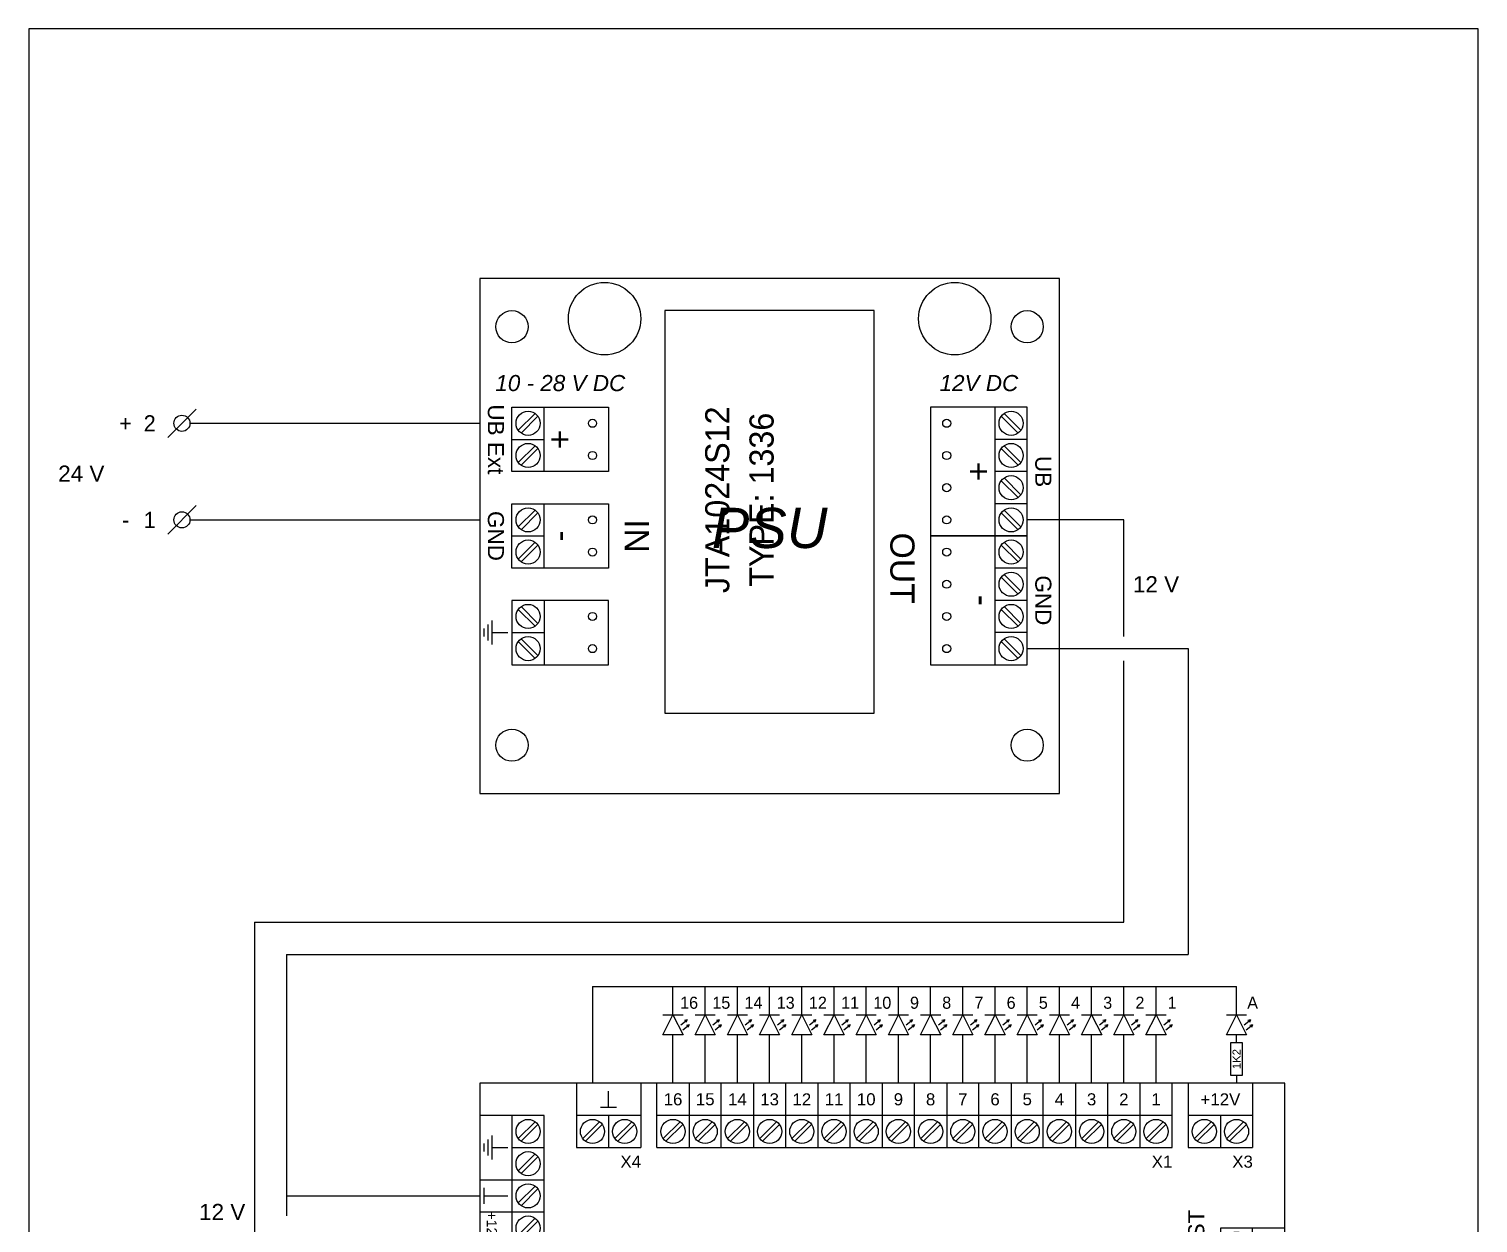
# Model space of a CAD drawing. Header units: millimetres. Extents: x -1269 to 1686, y -428 to 724.
# Drawn here: x 1276 to 1456, y 267.6 to 416 of the extents above; entities that cross this region are included whole.
import ezdxf
from ezdxf.enums import TextEntityAlignment as Align

# ---------------------------------------------------------------- set-up
doc = ezdxf.new("R2010")
doc.units = ezdxf.units.MM
doc.header["$LTSCALE"] = 0.4
for name, color, linetype in [('25', 7, 'Continuous'), ('35', 2, 'Continuous'), ('50', 3, 'Continuous'), ('ELEKTR', 7, 'Continuous'), ('REF', 40, 'Continuous'), ('TEKST', 7, 'Continuous')]:
    doc.layers.add(name, color=color, linetype=linetype)
doc.styles.add('Arial', font='arial.ttf')
doc.styles.add('Arial cursief', font='ariali.ttf')
doc.styles.add('UV55', font='Univers 55 Roman.ttf')

# ---------------------------------------------------------------- blocks, each defined once
blk = doc.blocks.new('Dr_8611')
at = {"layer": '25'}
for p, q in [((12, 68), (12, 60)), ((16, 65), (16, 67)), ((20, 68), (20, 60)), ((22, 60), (22, 68)), ((26, 68), (26, 60)), ((30, 60), (30, 68)), ((34, 68), (34, 60)), ((38, 60), (38, 68)), ((42, 68), (42, 60)), ((46, 60), (46, 68)), ((50, 68), (50, 60)), ((54, 60), (54, 68)), ((58, 68), (58, 60)), ((62, 60), (62, 68)), ((66, 68), (66, 60)), ((70, 60), (70, 68)), ((74, 68), (74, 60)), ((78, 60), (78, 68)), ((82, 68), (82, 60)), ((86, 60), (86, 68)), ((88, 68), (88, 60)), ((96, 68), (96, 60)), ((17, 65), (15, 65)), ((8, 64), (0, 64)), ((4, 64), (4, 48)), ((4.78, 61.13), (6.87, 63.22)), ((8, 48), (8, 64)), ((20, 64), (12, 64)), ((12.78, 61.13), (14.87, 63.22)), ((16, 64), (16, 60)), ((16.78, 61.13), (18.87, 63.22)), ((30, 64), (22, 64)), ((22.78, 61.13), (24.87, 63.22)), ((86, 64), (26, 64)), ((26.78, 61.13), (28.87, 63.22)), ((38, 64), (30, 64)), ((30.78, 61.13), (32.87, 63.22)), ((34.78, 61.13), (36.87, 63.22)), ((46, 64), (38, 64)), ((38.78, 61.13), (40.87, 63.22)), ((42.78, 61.13), (44.87, 63.22)), ((54, 64), (46, 64)), ((46.78, 61.13), (48.87, 63.22)), ((50.78, 61.13), (52.87, 63.22)), ((62, 64), (54, 64)), ((54.78, 61.13), (56.87, 63.22)), ((58.78, 61.13), (60.87, 63.22)), ((70, 64), (62, 64)), ((62.78, 61.13), (64.87, 63.22)), ((66.78, 61.13), (68.87, 63.22)), ((78, 64), (70, 64)), ((70.78, 61.13), (72.87, 63.22)), ((74.78, 61.13), (76.87, 63.22)), ((86, 64), (78, 64)), ((78.78, 61.13), (80.87, 63.22)), ((82.78, 61.13), (84.87, 63.22)), ((96, 64), (88, 64)), ((88.78, 61.13), (90.87, 63.22)), ((92, 64), (92, 60)), ((92.78, 61.13), (94.87, 63.22)), ((1.5, 61.5), (1.5, 58.5)), ((5.13, 60.78), (7.22, 62.87)), ((13.13, 60.78), (15.22, 62.87)), ((17.13, 60.78), (19.22, 62.87)), ((23.13, 60.78), (25.22, 62.87)), ((27.13, 60.78), (29.22, 62.87)), ((31.13, 60.78), (33.22, 62.87)), ((35.13, 60.78), (37.22, 62.87)), ((39.13, 60.78), (41.22, 62.87)), ((43.13, 60.78), (45.22, 62.87)), ((47.13, 60.78), (49.22, 62.87)), ((51.13, 60.78), (53.22, 62.87)), ((55.13, 60.78), (57.22, 62.87)), ((59.13, 60.78), (61.22, 62.87)), ((63.13, 60.78), (65.22, 62.87)), ((67.13, 60.78), (69.22, 62.87)), ((71.13, 60.78), (73.22, 62.87)), ((75.13, 60.78), (77.22, 62.87)), ((79.13, 60.78), (81.22, 62.87)), ((83.13, 60.78), (85.22, 62.87)), ((89.13, 60.78), (91.22, 62.87)), ((93.13, 60.78), (95.22, 62.87)), ((0.5, 60.5), (0.5, 59.5)), ((1, 61), (1, 59)), ((1.5, 60), (3.5, 60)), ((4, 60), (8, 60)), ((12, 60), (20, 60)), ((22, 60), (86, 60)), ((88, 60), (96, 60)), ((4.78, 57.13), (6.87, 59.22)), ((5.13, 56.78), (7.22, 58.87)), ((0, 56), (8, 56)), ((0.5, 55), (0.5, 53)), ((0.5, 54), (3.5, 54)), ((4.78, 53.13), (6.87, 55.22)), ((5.13, 52.78), (7.22, 54.87)), ((0, 52), (8, 52)), ((4.78, 49.13), (6.87, 51.22)), ((5.13, 48.78), (7.22, 50.87)), ((92, 50), (92, 42)), ((100, 50), (92, 50)), ((92.78, 47.13), (94.87, 49.22)), ((93.13, 46.78), (95.22, 48.87)), ((96, 42), (96, 50)), ((0, 48), (8, 48)), ((96, 46), (92, 46)), ((92.78, 43.13), (94.87, 45.22)), ((93.13, 42.78), (95.22, 44.87)), ((100, 42), (92, 42)), ((0, 40), (8, 40)), ((4, 24), (4, 40)), ((8, 24), (8, 40)), ((4.78, 37.13), (6.87, 39.22)), ((5.13, 36.78), (7.22, 38.87)), ((0, 36), (8, 36)), ((4.78, 33.13), (6.87, 35.22)), ((5.13, 32.78), (7.22, 34.87)), ((0, 32), (8, 32)), ((4.78, 29.13), (6.87, 31.22)), ((5.13, 28.78), (7.22, 30.87)), ((0, 28), (8, 28)), ((4.78, 25.13), (6.87, 27.22)), ((5.13, 24.78), (7.22, 26.87)), ((8, 24), (0, 24)), ((12, 8), (4, 8)), ((4, 0), (4, 8)), ((4.78, 5.13), (6.87, 7.22)), ((8, 4), (8, 8)), ((8.78, 5.13), (10.87, 7.22)), ((12, 0), (12, 8)), ((78, 8), (14, 8)), ((14, 8), (14, 0)), ((14.78, 5.13), (16.87, 7.22)), ((18, 0), (18, 8)), ((18.78, 5.13), (20.87, 7.22)), ((22, 8), (22, 0)), ((22.78, 5.13), (24.87, 7.22)), ((26, 0), (26, 8)), ((26.78, 5.13), (28.87, 7.22)), ((30, 8), (30, 0)), ((30.78, 5.13), (32.87, 7.22)), ((34, 0), (34, 8)), ((34.78, 5.13), (36.87, 7.22)), ((38, 8), (38, 0)), ((38.78, 5.13), (40.87, 7.22)), ((42, 0), (42, 8)), ((42.78, 5.13), (44.87, 7.22)), ((46, 8), (46, 0)), ((46.78, 5.13), (48.87, 7.22)), ((50, 0), (50, 8)), ((50.78, 5.13), (52.87, 7.22)), ((54, 8), (54, 0)), ((54.78, 5.13), (56.87, 7.22)), ((58, 0), (58, 8)), ((58.78, 5.13), (60.87, 7.22)), ((62, 8), (62, 0)), ((62.78, 5.13), (64.87, 7.22)), ((66, 0), (66, 8)), ((66.78, 5.13), (68.87, 7.22)), ((70, 8), (70, 0)), ((70.78, 5.13), (72.87, 7.22)), ((74, 0), (74, 8)), ((74.78, 5.13), (76.87, 7.22)), ((78, 8), (78, 0)), ((80, 0), (80, 8)), ((88, 8), (80, 8)), ((80.78, 5.13), (82.87, 7.22)), ((84, 4), (84, 8)), ((84.78, 5.13), (86.87, 7.22)), ((88, 0), (88, 8)), ((5.13, 4.78), (7.22, 6.87)), ((9.13, 4.78), (11.22, 6.87)), ((15.13, 4.78), (17.22, 6.87)), ((19.13, 4.78), (21.22, 6.87)), ((23.13, 4.78), (25.22, 6.87)), ((27.13, 4.78), (29.22, 6.87)), ((31.13, 4.78), (33.22, 6.87)), ((35.13, 4.78), (37.22, 6.87)), ((39.13, 4.78), (41.22, 6.87)), ((43.13, 4.78), (45.22, 6.87)), ((47.13, 4.78), (49.22, 6.87)), ((51.13, 4.78), (53.22, 6.87)), ((55.13, 4.78), (57.22, 6.87)), ((59.13, 4.78), (61.22, 6.87)), ((63.13, 4.78), (65.22, 6.87)), ((67.13, 4.78), (69.22, 6.87)), ((71.13, 4.78), (73.22, 6.87)), ((75.13, 4.78), (77.22, 6.87)), ((81.13, 4.78), (83.22, 6.87)), ((85.13, 4.78), (87.22, 6.87)), ((4, 4), (12, 4)), ((14, 4), (74, 4)), ((14, 4), (22, 4)), ((22, 4), (30, 4)), ((30, 4), (38, 4)), ((38, 4), (46, 4)), ((46, 4), (54, 4)), ((54, 4), (62, 4)), ((62, 4), (70, 4)), ((70, 4), (78, 4)), ((80, 4), (88, 4)), ((84, 1), (84, 3)), ((85, 1), (83, 1))]:
    blk.add_line(p, q, dxfattribs=at)
blk.add_lwpolyline([(0, 68), (0, 0), (100, 0), (100, 68)], close=True, dxfattribs=at)
for centre in [(6, 62), (14, 62), (18, 62), (24, 62), (28, 62), (32, 62), (36, 62), (40, 62), (44, 62), (48, 62), (52, 62), (56, 62), (60, 62), (64, 62), (68, 62), (72, 62), (76, 62), (80, 62), (84, 62), (90, 62), (94, 62), (6, 58), (6, 54), (6, 50), (94, 48), (94, 44), (6, 38), (6, 34), (6, 30), (6, 26), (6, 6), (10, 6), (16, 6), (20, 6), (24, 6), (28, 6), (32, 6), (36, 6), (40, 6), (44, 6), (48, 6), (52, 6), (56, 6), (60, 6), (64, 6), (68, 6), (72, 6), (76, 6), (82, 6), (86, 6)]:
    blk.add_circle(centre, 1.5, dxfattribs=at)
at = {"layer": '25', "style": 'Arial'}
for s, height, p in [('16', 1.5, (24, 66)), ('15', 1.5, (28, 66)), ('14', 1.5, (32, 66)), ('13', 1.5, (36, 66)), ('12', 1.5, (40, 66)), ('11', 1.5, (44, 66)), ('10', 1.5, (48, 66)), ('9', 1.5, (52, 66)), ('8', 1.5, (56, 66)), ('7', 1.5, (60, 66)), ('6', 1.5, (64, 66)), ('5', 1.5, (68, 66)), ('4', 1.5, (72, 66)), ('3', 1.5, (76, 66)), ('2', 1.5, (80, 66)), ('1', 1.5, (84, 66)), ('+12V', 1.5, (92, 66)), ('D-LUS 32 LEDPRINT', 3, (50, 34)), ('+12V', 1.5, (8, 2)), ('17', 1.5, (16, 2)), ('18', 1.5, (20, 2)), ('19', 1.5, (24, 2)), ('20', 1.5, (28, 2)), ('21', 1.5, (32, 2)), ('22', 1.5, (36, 2)), ('23', 1.5, (40, 2)), ('24', 1.5, (44, 2)), ('25', 1.5, (48, 2)), ('26', 1.5, (52, 2)), ('27', 1.5, (56, 2)), ('28', 1.5, (60, 2)), ('29', 1.5, (64, 2)), ('30', 1.5, (68, 2)), ('31', 1.5, (72, 2)), ('32', 1.5, (76, 2))]:
    blk.add_text(s, height=height, dxfattribs=at).set_placement(p, align=Align.MIDDLE)
for s, p in [('X4', (18.75, 58.25)), ('X1', (84.75, 58.25)), ('X3', (94.75, 58.25)), ('X8', (10.25, 48.75)), ('X12', (93.25, 40.25)), ('X7', (10.25, 24.75)), ('X5', (5.25, 9.75)), ('X2', (15.25, 9.75)), ('X6', (81.25, 9.75))]:
    blk.add_text(s, height=1.5, dxfattribs=at).set_placement(p, align=Align.MIDDLE_CENTER)
for s, height, rotation, p in [('LEDTEST', 2, 90, (89, 46)), ('IN', 1.25, 270, (1, 38)), ('-UL', 1.25, 270, (3, 38)), ('OUT', 1.25, 270, (1, 34)), ('-UL', 1.25, 270, (3, 34)), ('IN', 1.25, 270, (1, 30)), ('+UL', 1.25, 270, (3, 30)), ('OUT', 1.25, 270, (1, 26)), ('+UL', 1.25, 270, (3, 26))]:
    blk.add_text(s, height=height, rotation=rotation, dxfattribs=at).set_placement(p, align=Align.MIDDLE_CENTER)
blk.add_text('+12V', height=1.25, rotation=270, dxfattribs=at).set_placement((1.5, 50), align=Align.MIDDLE)
blk = doc.blocks.new('KN-A4S')
at = {"layer": 'ELEKTR', "color": 3}
blk.add_lwpolyline([(198, 0), (198, 285), (18, 285), (18, 0)], close=True, dxfattribs=at)
at = {"layer": 'ELEKTR', "color": 2, "style": 'UV55', "flags": 8}
for tag, p in [('DEBITEUR', (138.5, 25.5)), ('KENMERK', (138.5, 22)), ('SCHAAL', (152, 18)), ('GETEKEND', (152, 14)), ('GEWIJZIGD', (152, 10)), ('AKKOORD', (152, 6))]:
    blk.add_attdef(tag, p, '', height=2, dxfattribs=at)
at = {"layer": 'ELEKTR', "color": 3, "style": 'UV55', "flags": 8}
for tag, height, p in [('PROJECT-1', 2.5, (89, 23.5)), ('PROJECT-2', 2.5, (89, 19.5)), ('OBJECT/PROJECT', 5, (89, 7))]:
    blk.add_attdef(tag, text='', height=height, dxfattribs=at).set_placement(p, align=Align.CENTER)
at = {"layer": 'ELEKTR', "color": 2, "style": 'UV55', "flags": 8}
for tag, width, p, p2 in [('TEKEN-DATUM', 0.977593, (162, 14), (182, 14)), ('WIJZIG-DATUM', 0.948929, (162, 10), (182, 10)), ('AKKOORD-DATUM', 0.792647, (162, 6), (182, 6))]:
    blk.add_attdef(tag, text='', height=2, dxfattribs=dict(at, width=width)).set_placement(p, p2, align=Align.FIT)
for tag, p in [('BLADNUMMER', (179, 1.5)), ('AANTAL-BLADEN', (193.5, 1.5))]:
    blk.add_attdef(tag, text='', height=2, dxfattribs=at).set_placement(p, align=Align.CENTER)
blk = doc.blocks.new('Es_PSU')
for centre in [(14, 46), (58, 46), (14, 42), (58, 42), (58, 38), (14, 34), (58, 34), (14, 30), (58, 30), (58, 26), (14, 22), (58, 22), (14, 18), (58, 18)]:
    blk.add_circle(centre, 0.5)
at = {"layer": '25'}
for p, q in [((4.78, 45.13), (6.87, 47.22)), ((5.13, 44.78), (7.22, 46.87)), ((8, 40), (8, 48)), ((64, 32), (64, 48)), ((66.87, 44.78), (64.78, 46.87)), ((67.22, 45.13), (65.13, 47.22)), ((4, 44), (8, 44)), ((4.78, 41.13), (6.87, 43.22)), ((68, 44), (64, 44)), ((67.22, 41.13), (65.13, 43.22)), ((5.13, 40.78), (7.22, 42.87)), ((66.87, 40.78), (64.78, 42.87)), ((68, 40), (64, 40)), ((66.87, 36.78), (64.78, 38.87)), ((67.22, 37.13), (65.13, 39.22)), ((8, 28), (8, 36)), ((68, 36), (64, 36)), ((4.78, 33.13), (6.87, 35.22)), ((5.13, 32.78), (7.22, 34.87)), ((66.87, 32.78), (64.78, 34.87)), ((67.22, 33.13), (65.13, 35.22)), ((4, 32), (8, 32)), ((4.78, 29.13), (6.87, 31.22)), ((5.13, 28.78), (7.22, 30.87)), ((64, 16), (64, 32)), ((66.87, 28.78), (64.78, 30.87)), ((67.22, 29.13), (65.13, 31.22)), ((68, 28), (64, 28)), ((67.22, 25.13), (65.13, 27.22)), ((66.87, 24.78), (64.78, 26.87)), ((8, 24), (8, 16)), ((68, 24), (64, 24)), ((4.78, 22.87), (6.87, 20.78)), ((5.13, 23.22), (7.22, 21.13)), ((66.87, 20.78), (64.78, 22.87)), ((67.22, 21.13), (65.13, 23.22)), ((4, 20), (8, 20)), ((68, 20), (64, 20)), ((4.78, 18.87), (6.87, 16.78)), ((5.13, 19.22), (7.22, 17.13)), ((66.87, 16.78), (64.78, 18.87)), ((67.22, 17.13), (65.13, 19.22))]:
    blk.add_line(p, q, dxfattribs=at)
for centre in [(6, 46), (66, 46), (6, 42), (66, 42), (66, 38), (6, 34), (66, 34), (6, 30), (66, 30), (66, 26), (6, 22), (66, 22), (6, 18), (66, 18)]:
    blk.add_circle(centre, 1.5, dxfattribs=at)
at = {"layer": '35'}
for p, q in [((0.5, 20.5), (0.5, 19.5)), ((1, 21), (1, 19)), ((1.5, 21.5), (1.5, 18.5)), ((1.5, 20), (3.5, 20))]:
    blk.add_line(p, q, dxfattribs=at)
at = {"layer": 'ELEKTR'}
for p, q in [((72, 64), (0, 64)), ((0, 64), (0, 0)), ((72, 0), (72, 64)), ((0, 0), (72, 0))]:
    blk.add_line(p, q, dxfattribs=at)
for points in [[(23, 10), (49, 10), (49, 60), (23, 60)], [(4, 48), (16, 48), (16, 40), (4, 40)], [(68, 48), (56, 48), (56, 32), (68, 32)], [(4, 36), (16, 36), (16, 28), (4, 28)], [(68, 32), (56, 32), (56, 16), (68, 16)], [(4, 16), (16, 16), (16, 24), (4, 24)]]:
    blk.add_lwpolyline(points, close=True, dxfattribs=at)
for centre, radius in [((15.5, 59), 4.5), ((59, 59), 4.5), ((4, 58), 2), ((68, 58), 2), ((4, 6), 2), ((68, 6), 2)]:
    blk.add_circle(centre, radius, dxfattribs=at)
at = {"layer": '35', "style": 'Arial cursief'}
blk.add_text('PSU', height=5, dxfattribs=at).set_placement((36, 33), align=Align.MIDDLE_CENTER)
at = {"layer": 'ELEKTR', "style": 'Arial'}
for s, height, p in [('UB Ext', 2, (2, 44)), ('UB', 2, (70, 40)), ('GND', 2, (2, 32)), ('IN', 3, (19.5, 32)), ('OUT', 3, (52.5, 28)), ('GND', 2, (70, 24))]:
    blk.add_text(s, height=height, rotation=270, dxfattribs=at).set_placement(p, align=Align.MIDDLE_CENTER)
at = {"layer": 'REF', "style": 'Arial cursief'}
for s, p in [('10 - 28 V DC', (10, 51)), ('12V DC', (62, 51))]:
    blk.add_text(s, height=2, dxfattribs=at).set_placement(p, align=Align.MIDDLE_CENTER)
at = {"layer": 'REF', "style": 'UV55'}
for s, p in [('JTA1024S12', (28, 36.5)), ('TYPE: 1336', (33.5, 36.5))]:
    blk.add_text(s, height=3, rotation=90, dxfattribs=at).set_placement(p, align=Align.TOP_CENTER)
at = {"layer": 'TEKST', "style": 'Arial'}
for s, p in [('+', (10, 44)), ('+', (62, 40)), ('-', (10.5, 32)), ('-', (62.5, 24))]:
    blk.add_text(s, height=3, rotation=270, dxfattribs=at).set_placement(p, align=Align.MIDDLE_CENTER)
blk = doc.blocks.new('1K2 Ohm')
at = {"layer": '35'}
for p, q in [((2, 0), (0, 0)), ((10, 0), (12, 0))]:
    blk.add_line(p, q, dxfattribs=at)
blk.add_lwpolyline([(2, 1.5), (2, -1.5), (10, -1.5), (10, 1.5)], close=True, dxfattribs=at)
at = {"layer": '25', "style": 'Arial'}
blk.add_text('1K2', height=2, dxfattribs=at).set_placement((6, 0), align=Align.MIDDLE)
at = {"layer": 'ELEKTR', "style": 'Arial cursief', "flags": 9}
blk.add_attdef('ART_CODE', text='', height=2, dxfattribs=at).set_placement((0, 0), align=Align.MIDDLE_LEFT)

msp = doc.modelspace()

# ---------------------------------------------------------------- linework, layer by layer
at = {"layer": '35'}
for p, q in [((1296, 355), (1332, 355)), ((1400, 339), (1420, 339)), ((1420, 339), (1420, 301)), ((1308, 301), (1308, 268.5)), ((1308, 301), (1420, 301)), ((1356, 293.5), (1356, 297)), ((1360, 293.5), (1360, 297)), ((1364, 293.5), (1364, 297)), ((1368, 293.5), (1368, 297)), ((1372, 293.5), (1372, 297)), ((1376, 293.5), (1376, 297)), ((1380, 293.5), (1380, 297)), ((1384, 293.5), (1384, 297)), ((1388, 293.5), (1388, 297)), ((1392, 293.5), (1392, 297)), ((1396, 293.5), (1396, 297)), ((1400, 293.5), (1400, 297)), ((1404, 293.5), (1404, 297)), ((1408, 293.5), (1408, 297)), ((1412, 293.5), (1412, 297)), ((1416, 293.5), (1416, 297)), ((1426, 293.5), (1426, 297)), ((1354.75, 293.5), (1357.25, 293.5)), ((1358.75, 293.5), (1361.25, 293.5)), ((1362.75, 293.5), (1365.25, 293.5)), ((1366.75, 293.5), (1369.25, 293.5)), ((1370.75, 293.5), (1373.25, 293.5)), ((1374.75, 293.5), (1377.25, 293.5)), ((1378.75, 293.5), (1381.25, 293.5)), ((1382.75, 293.5), (1385.25, 293.5)), ((1386.75, 293.5), (1389.25, 293.5)), ((1390.75, 293.5), (1393.25, 293.5)), ((1394.75, 293.5), (1397.25, 293.5)), ((1398.75, 293.5), (1401.25, 293.5)), ((1402.75, 293.5), (1405.25, 293.5)), ((1406.75, 293.5), (1409.25, 293.5)), ((1410.75, 293.5), (1413.25, 293.5)), ((1414.75, 293.5), (1417.25, 293.5)), ((1424.75, 293.5), (1427.25, 293.5)), ((1356.969, 292.25), (1357.75, 292.875)), ((1357.219, 291.625), (1358, 292.25)), ((1357.75, 292.875), (1357.411, 292.791)), ((1357.75, 292.875), (1357.594, 292.563)), ((1358, 292.25), (1357.661, 292.166)), ((1358, 292.25), (1357.844, 291.938)), ((1360.969, 292.25), (1361.75, 292.875)), ((1361.219, 291.625), (1362, 292.25)), ((1361.75, 292.875), (1361.411, 292.791)), ((1361.75, 292.875), (1361.594, 292.563)), ((1362, 292.25), (1361.661, 292.166)), ((1362, 292.25), (1361.844, 291.938)), ((1364.969, 292.25), (1365.75, 292.875)), ((1365.219, 291.625), (1366, 292.25)), ((1365.75, 292.875), (1365.411, 292.791)), ((1365.75, 292.875), (1365.594, 292.563)), ((1366, 292.25), (1365.661, 292.166)), ((1366, 292.25), (1365.844, 291.938)), ((1368.969, 292.25), (1369.75, 292.875)), ((1369.219, 291.625), (1370, 292.25)), ((1369.75, 292.875), (1369.411, 292.791)), ((1369.75, 292.875), (1369.594, 292.563)), ((1370, 292.25), (1369.661, 292.166)), ((1370, 292.25), (1369.844, 291.938)), ((1372.969, 292.25), (1373.75, 292.875)), ((1373.219, 291.625), (1374, 292.25)), ((1373.75, 292.875), (1373.411, 292.791)), ((1373.75, 292.875), (1373.594, 292.563)), ((1374, 292.25), (1373.661, 292.166)), ((1374, 292.25), (1373.844, 291.938)), ((1376.969, 292.25), (1377.75, 292.875)), ((1377.219, 291.625), (1378, 292.25)), ((1377.75, 292.875), (1377.411, 292.791)), ((1377.75, 292.875), (1377.594, 292.563)), ((1378, 292.25), (1377.661, 292.166)), ((1378, 292.25), (1377.844, 291.938)), ((1380.969, 292.25), (1381.75, 292.875)), ((1381.219, 291.625), (1382, 292.25)), ((1381.75, 292.875), (1381.411, 292.791)), ((1381.75, 292.875), (1381.594, 292.563)), ((1382, 292.25), (1381.661, 292.166)), ((1382, 292.25), (1381.844, 291.938)), ((1384.969, 292.25), (1385.75, 292.875)), ((1385.219, 291.625), (1386, 292.25)), ((1385.75, 292.875), (1385.411, 292.791)), ((1385.75, 292.875), (1385.594, 292.563)), ((1386, 292.25), (1385.661, 292.166)), ((1386, 292.25), (1385.844, 291.938)), ((1388.969, 292.25), (1389.75, 292.875)), ((1389.219, 291.625), (1390, 292.25)), ((1389.75, 292.875), (1389.411, 292.791)), ((1389.75, 292.875), (1389.594, 292.563)), ((1390, 292.25), (1389.661, 292.166)), ((1390, 292.25), (1389.844, 291.938)), ((1392.969, 292.25), (1393.75, 292.875)), ((1393.219, 291.625), (1394, 292.25)), ((1393.75, 292.875), (1393.411, 292.791)), ((1393.75, 292.875), (1393.594, 292.563)), ((1394, 292.25), (1393.661, 292.166)), ((1394, 292.25), (1393.844, 291.938)), ((1396.969, 292.25), (1397.75, 292.875)), ((1397.219, 291.625), (1398, 292.25)), ((1397.75, 292.875), (1397.411, 292.791)), ((1397.75, 292.875), (1397.594, 292.563)), ((1398, 292.25), (1397.661, 292.166)), ((1398, 292.25), (1397.844, 291.938)), ((1400.969, 292.25), (1401.75, 292.875)), ((1401.219, 291.625), (1402, 292.25)), ((1401.75, 292.875), (1401.411, 292.791)), ((1401.75, 292.875), (1401.594, 292.563)), ((1402, 292.25), (1401.661, 292.166)), ((1402, 292.25), (1401.844, 291.938)), ((1404.969, 292.25), (1405.75, 292.875)), ((1405.219, 291.625), (1406, 292.25)), ((1405.75, 292.875), (1405.411, 292.791)), ((1405.75, 292.875), (1405.594, 292.563)), ((1406, 292.25), (1405.661, 292.166)), ((1406, 292.25), (1405.844, 291.938)), ((1408.969, 292.25), (1409.75, 292.875)), ((1409.219, 291.625), (1410, 292.25)), ((1409.75, 292.875), (1409.411, 292.791)), ((1409.75, 292.875), (1409.594, 292.563)), ((1410, 292.25), (1409.661, 292.166)), ((1410, 292.25), (1409.844, 291.938)), ((1412.969, 292.25), (1413.75, 292.875)), ((1413.219, 291.625), (1414, 292.25)), ((1413.75, 292.875), (1413.411, 292.791)), ((1413.75, 292.875), (1413.594, 292.563)), ((1414, 292.25), (1413.661, 292.166)), ((1414, 292.25), (1413.844, 291.938)), ((1416.969, 292.25), (1417.75, 292.875)), ((1417.219, 291.625), (1418, 292.25)), ((1417.75, 292.875), (1417.411, 292.791)), ((1417.75, 292.875), (1417.594, 292.563)), ((1418, 292.25), (1417.661, 292.166)), ((1418, 292.25), (1417.844, 291.938)), ((1426.969, 292.25), (1427.75, 292.875)), ((1427.219, 291.625), (1428, 292.25)), ((1427.75, 292.875), (1427.411, 292.791)), ((1427.75, 292.875), (1427.594, 292.563)), ((1428, 292.25), (1427.661, 292.166)), ((1428, 292.25), (1427.844, 291.938)), ((1356, 285), (1356, 291)), ((1360, 285), (1360, 291)), ((1364, 285), (1364, 291)), ((1368, 285), (1368, 291)), ((1372, 285), (1372, 291)), ((1376, 285), (1376, 291)), ((1380, 285), (1380, 291)), ((1384, 285), (1384, 291)), ((1388, 285), (1388, 291)), ((1392, 285), (1392, 291)), ((1396, 285), (1396, 291)), ((1400, 285), (1400, 291)), ((1404, 285), (1404, 291)), ((1408, 285), (1408, 291)), ((1412, 285), (1412, 291)), ((1416, 285), (1416, 291)), ((1308, 271), (1332, 271))]:
    msp.add_line(p, q, dxfattribs=at)
for points in [[(1357.25, 291), (1354.75, 291), (1356, 293.5)], [(1361.25, 291), (1358.75, 291), (1360, 293.5)], [(1365.25, 291), (1362.75, 291), (1364, 293.5)], [(1369.25, 291), (1366.75, 291), (1368, 293.5)], [(1373.25, 291), (1370.75, 291), (1372, 293.5)], [(1377.25, 291), (1374.75, 291), (1376, 293.5)], [(1381.25, 291), (1378.75, 291), (1380, 293.5)], [(1385.25, 291), (1382.75, 291), (1384, 293.5)], [(1389.25, 291), (1386.75, 291), (1388, 293.5)], [(1393.25, 291), (1390.75, 291), (1392, 293.5)], [(1397.25, 291), (1394.75, 291), (1396, 293.5)], [(1401.25, 291), (1398.75, 291), (1400, 293.5)], [(1405.25, 291), (1402.75, 291), (1404, 293.5)], [(1409.25, 291), (1406.75, 291), (1408, 293.5)], [(1413.25, 291), (1410.75, 291), (1412, 293.5)], [(1417.25, 291), (1414.75, 291), (1416, 293.5)], [(1427.25, 291), (1424.75, 291), (1426, 293.5)]]:
    msp.add_lwpolyline(points, close=True, dxfattribs=at)
at = {"layer": '50'}
for p, q in [((1296.768, 368.768), (1293.232, 365.232)), ((1296, 367), (1332, 367)), ((1296.768, 356.768), (1293.232, 353.232)), ((1412, 355), (1400, 355)), ((1412, 340.5), (1412, 355)), ((1412, 305), (1412, 337.5)), ((1304, 305), (1304, 256.5)), ((1304, 305), (1412, 305)), ((1346, 297), (1346, 285)), ((1346, 297), (1426, 297))]:
    msp.add_line(p, q, dxfattribs=at)
for centre in [(1295, 367), (1295, 355)]:
    msp.add_circle(centre, 1, dxfattribs=at)

# ---------------------------------------------------------------- block references
at = {"layer": '25'}
for name, p in [('KN-A4S', (1258, 131)), ('Es_PSU', (1332, 321)), ('Dr_8611', (1332, 217))]:
    msp.add_blockref(name, p, dxfattribs=at)
at = {"layer": '25', "xscale": 0.5, "yscale": 0.5, "zscale": 0.5, "rotation": 90}
msp.add_blockref('1K2 Ohm', (1426, 285), dxfattribs=at)

# ---------------------------------------------------------------- texts
at = {"layer": 'TEKST'}
for s, height, style, p in [('+', 2, 'UV55', (1288, 367)), ('2', 2, 'UV55', (1291, 367)), ('24 V', 2, 'Arial', (1282.5, 360.75)), ('-', 2, 'UV55', (1288, 355)), ('1', 2, 'UV55', (1291, 355)), ('12 V', 2, 'Arial', (1416, 347)), ('16', 1.5, 'UV55', (1358, 295)), ('15', 1.5, 'UV55', (1362, 295)), ('14', 1.5, 'UV55', (1366, 295)), ('13', 1.5, 'UV55', (1370, 295)), ('12', 1.5, 'UV55', (1374, 295)), ('11', 1.5, 'UV55', (1378, 295)), ('10', 1.5, 'UV55', (1382, 295)), ('9', 1.5, 'UV55', (1386, 295)), ('8', 1.5, 'UV55', (1390, 295)), ('7', 1.5, 'UV55', (1394, 295)), ('6', 1.5, 'UV55', (1398, 295)), ('5', 1.5, 'UV55', (1402, 295)), ('4', 1.5, 'UV55', (1406, 295)), ('3', 1.5, 'UV55', (1410, 295)), ('2', 1.5, 'UV55', (1414, 295)), ('1', 1.5, 'UV55', (1418, 295)), ('A', 1.5, 'UV55', (1428, 295)), ('12 V', 2, 'Arial', (1300, 269))]:
    msp.add_text(s, height=height, dxfattribs=dict(at, style=style)).set_placement(p, align=Align.MIDDLE_CENTER)

doc.saveas('drawing.dxf')
